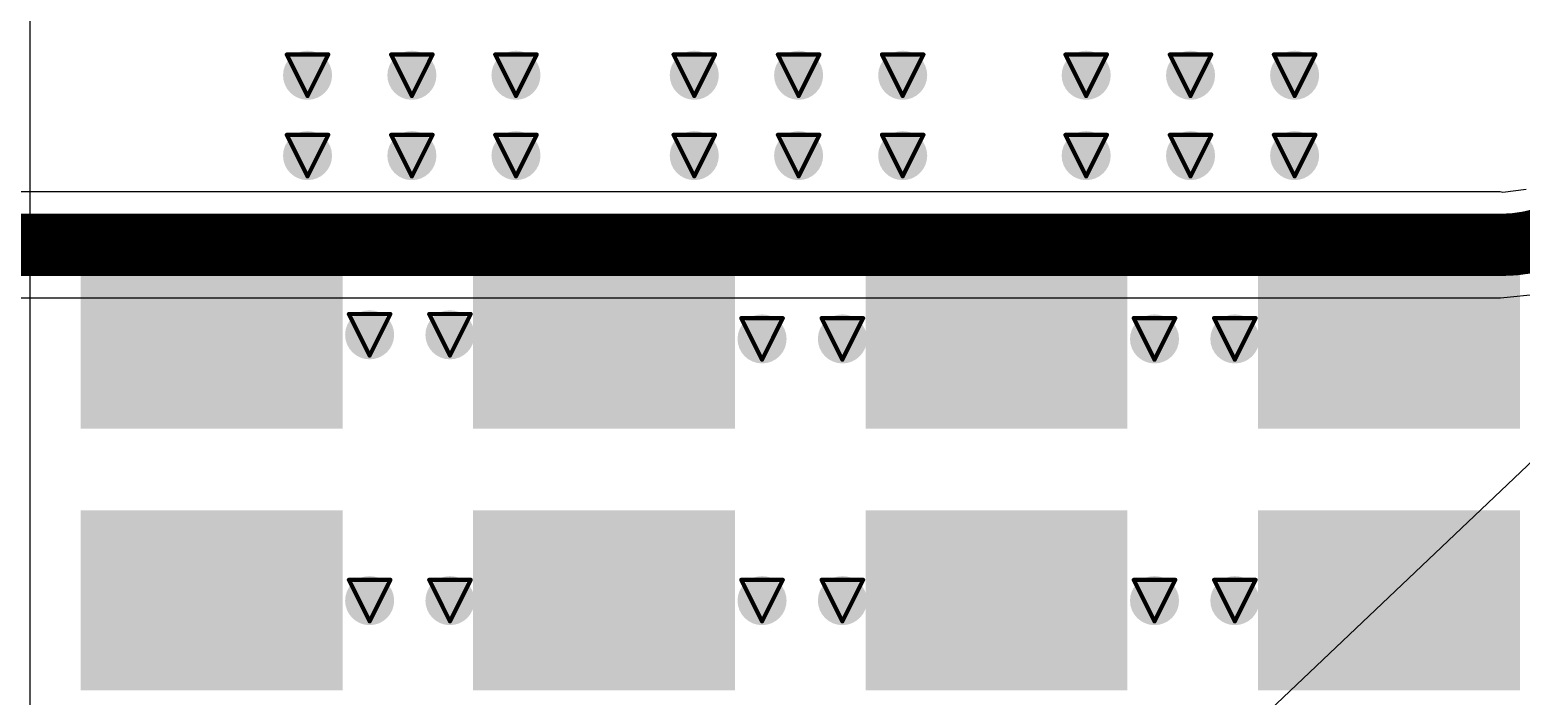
# Model space of a CAD drawing. Header units: inches. Extents: x 0 to 211, y 0 to 201.
# Drawn here: x 2.822 to 3.54, y 3.773 to 4.094 of the extents above; entities that cross this region are included whole.
import ezdxf

# ---------------------------------------------------------------- set-up
doc = ezdxf.new("R2010")
doc.units = ezdxf.units.IN
doc.header["$MEASUREMENT"] = 0
for name, color, linetype in [('Bottom Layer', 5, 'Continuous'), ('Drill Drawing', 1, 'Continuous'), ('Layer 1', 16, 'Continuous'), ('Layer 2', 76, 'Continuous'), ('Top Layer', 1, 'Continuous'), ('Top Paste', 8, 'Continuous'), ('Top Solder', 216, 'Continuous'), ('Via Holes', 16, 'Continuous')]:
    doc.layers.add(name, color=color, linetype=linetype)

# ---------------------------------------------------------------- blocks, each defined once
blk = doc.blocks.new('EC21EFA_512_STD_54')
at = {"layer": 'Top Layer'}
for points in [[(0.15748, 0.43701), (0.23622, 0.43701), (0.23622, 0.3189), (0.15748, 0.3189)], [(0.28346, 0.43701), (0.3622, 0.43701), (0.3622, 0.3189), (0.28346, 0.3189)], [(0.15748, 0.24803), (0.23622, 0.24803), (0.23622, 0.12992), (0.15748, 0.12992)], [(0.28346, 0.24803), (0.3622, 0.24803), (0.3622, 0.12992), (0.28346, 0.12992)], [(0.15748, 0.05906), (0.23622, 0.05906), (0.23622, -0.05906), (0.15748, -0.05906)], [(0.28346, 0.05906), (0.3622, 0.05906), (0.3622, -0.05906), (0.28346, -0.05906)], [(0.15748, -0.12992), (0.23622, -0.12992), (0.23622, -0.24803), (0.15748, -0.24803)], [(0.28346, -0.12992), (0.3622, -0.12992), (0.3622, -0.24803), (0.28346, -0.24803)]]:
    blk.add_hatch(color=1, dxfattribs=at).paths.add_polyline_path(points)
at = {"layer": 'Top Paste'}
for points in [[(0.15748, 0.43701), (0.23622, 0.43701), (0.23622, 0.3189), (0.15748, 0.3189)], [(0.28346, 0.43701), (0.3622, 0.43701), (0.3622, 0.3189), (0.28346, 0.3189)], [(0.15748, 0.24803), (0.23622, 0.24803), (0.23622, 0.12992), (0.15748, 0.12992)], [(0.28346, 0.24803), (0.3622, 0.24803), (0.3622, 0.12992), (0.28346, 0.12992)], [(0.15748, 0.05906), (0.23622, 0.05906), (0.23622, -0.05906), (0.15748, -0.05906)], [(0.28346, 0.05906), (0.3622, 0.05906), (0.3622, -0.05906), (0.28346, -0.05906)], [(0.15748, -0.12992), (0.23622, -0.12992), (0.23622, -0.24803), (0.15748, -0.24803)], [(0.28346, -0.12992), (0.3622, -0.12992), (0.3622, -0.24803), (0.28346, -0.24803)]]:
    blk.add_hatch(color=8, dxfattribs=at).paths.add_polyline_path(points)
at = {"layer": 'Top Solder'}
for points in [[(0.15348, 0.44101), (0.24022, 0.44101), (0.24022, 0.3149), (0.15348, 0.3149)], [(0.27946, 0.44101), (0.3662, 0.44101), (0.3662, 0.3149), (0.27946, 0.3149)], [(0.15348, 0.25203), (0.24022, 0.25203), (0.24022, 0.12592), (0.15348, 0.12592)], [(0.27946, 0.25203), (0.3662, 0.25203), (0.3662, 0.12592), (0.27946, 0.12592)], [(0.15348, 0.06306), (0.24022, 0.06306), (0.24022, -0.06306), (0.15348, -0.06306)], [(0.27946, 0.06306), (0.3662, 0.06306), (0.3662, -0.06306), (0.27946, -0.06306)], [(0.15348, -0.12592), (0.24022, -0.12592), (0.24022, -0.25203), (0.15348, -0.25203)], [(0.27946, -0.12592), (0.3662, -0.12592), (0.3662, -0.25203), (0.27946, -0.25203)]]:
    blk.add_hatch(color=216, dxfattribs=at).paths.add_polyline_path(points)
blk.add_line((-0.2804, 0.31584), (197.09289, -207.70912), dxfattribs=at)

msp = doc.modelspace()

# ---------------------------------------------------------------- hatches: boundary and pattern name
at = {"layer": 'Bottom Layer'}
h = msp.add_hatch(color=5, dxfattribs=at)
edge = h.paths.add_edge_path()
edge.add_arc((2.95564, 4.07168), 0.01181, 0, 360)
h = msp.add_hatch(color=5, dxfattribs=at)
edge = h.paths.add_edge_path()
edge.add_arc((3.00588, 4.07168), 0.01181, 0, 360)
h = msp.add_hatch(color=5, dxfattribs=at)
edge = h.paths.add_edge_path()
edge.add_arc((3.056, 4.07168), 0.01181, 0, 360)
h = msp.add_hatch(color=5, dxfattribs=at)
edge = h.paths.add_edge_path()
edge.add_arc((3.14186, 4.07168), 0.01181, 0, 360)
h = msp.add_hatch(color=5, dxfattribs=at)
edge = h.paths.add_edge_path()
edge.add_arc((3.1921, 4.07168), 0.01181, 0, 360)
h = msp.add_hatch(color=5, dxfattribs=at)
edge = h.paths.add_edge_path()
edge.add_arc((3.24222, 4.07168), 0.01181, 0, 360)
h = msp.add_hatch(color=5, dxfattribs=at)
edge = h.paths.add_edge_path()
edge.add_arc((3.33058, 4.07168), 0.01181, 0, 360)
h = msp.add_hatch(color=5, dxfattribs=at)
edge = h.paths.add_edge_path()
edge.add_arc((3.38083, 4.07168), 0.01181, 0, 360)
h = msp.add_hatch(color=5, dxfattribs=at)
edge = h.paths.add_edge_path()
edge.add_arc((3.43094, 4.07168), 0.01181, 0, 360)
h = msp.add_hatch(color=5, dxfattribs=at)
edge = h.paths.add_edge_path()
edge.add_arc((2.95564, 4.033), 0.01181, 0, 360)
h = msp.add_hatch(color=5, dxfattribs=at)
edge = h.paths.add_edge_path()
edge.add_arc((3.00588, 4.033), 0.01181, 0, 360)
h = msp.add_hatch(color=5, dxfattribs=at)
edge = h.paths.add_edge_path()
edge.add_arc((3.056, 4.033), 0.01181, 0, 360)
h = msp.add_hatch(color=5, dxfattribs=at)
edge = h.paths.add_edge_path()
edge.add_arc((3.14186, 4.033), 0.01181, 0, 360)
h = msp.add_hatch(color=5, dxfattribs=at)
edge = h.paths.add_edge_path()
edge.add_arc((3.1921, 4.033), 0.01181, 0, 360)
h = msp.add_hatch(color=5, dxfattribs=at)
edge = h.paths.add_edge_path()
edge.add_arc((3.24222, 4.033), 0.01181, 0, 360)
h = msp.add_hatch(color=5, dxfattribs=at)
edge = h.paths.add_edge_path()
edge.add_arc((3.33058, 4.033), 0.01181, 0, 360)
h = msp.add_hatch(color=5, dxfattribs=at)
edge = h.paths.add_edge_path()
edge.add_arc((3.38083, 4.033), 0.01181, 0, 360)
h = msp.add_hatch(color=5, dxfattribs=at)
edge = h.paths.add_edge_path()
edge.add_arc((3.43094, 4.033), 0.01181, 0, 360)
h = msp.add_hatch(color=5, dxfattribs=at)
edge = h.paths.add_edge_path()
edge.add_arc((2.98553, 3.94673), 0.01181, 0, 360)
h = msp.add_hatch(color=5, dxfattribs=at)
edge = h.paths.add_edge_path()
edge.add_arc((3.02421, 3.94673), 0.01181, 0, 360)
h = msp.add_hatch(color=5, dxfattribs=at)
edge = h.paths.add_edge_path()
edge.add_arc((3.1745, 3.94476), 0.01181, 0, 360)
h = msp.add_hatch(color=5, dxfattribs=at)
edge = h.paths.add_edge_path()
edge.add_arc((3.21318, 3.94476), 0.01181, 0, 360)
h = msp.add_hatch(color=5, dxfattribs=at)
edge = h.paths.add_edge_path()
edge.add_arc((3.36348, 3.94476), 0.01181, 0, 360)
h = msp.add_hatch(color=5, dxfattribs=at)
edge = h.paths.add_edge_path()
edge.add_arc((3.40216, 3.94476), 0.01181, 0, 360)
h = msp.add_hatch(color=5, dxfattribs=at)
edge = h.paths.add_edge_path()
edge.add_arc((2.98553, 3.81878), 0.01181, 0, 360)
h = msp.add_hatch(color=5, dxfattribs=at)
edge = h.paths.add_edge_path()
edge.add_arc((3.02421, 3.81878), 0.01181, 0, 360)
h = msp.add_hatch(color=5, dxfattribs=at)
edge = h.paths.add_edge_path()
edge.add_arc((3.1745, 3.81878), 0.01181, 0, 360)
h = msp.add_hatch(color=5, dxfattribs=at)
edge = h.paths.add_edge_path()
edge.add_arc((3.21318, 3.81878), 0.01181, 0, 360)
h = msp.add_hatch(color=5, dxfattribs=at)
edge = h.paths.add_edge_path()
edge.add_arc((3.36348, 3.81878), 0.01181, 0, 360)
h = msp.add_hatch(color=5, dxfattribs=at)
edge = h.paths.add_edge_path()
edge.add_arc((3.40216, 3.81878), 0.01181, 0, 360)
at = {"layer": 'Layer 1'}
h = msp.add_hatch(color=16, dxfattribs=at)
edge = h.paths.add_edge_path()
edge.add_arc((2.95564, 4.07168), 0.01181, 0, 360)
h = msp.add_hatch(color=16, dxfattribs=at)
edge = h.paths.add_edge_path()
edge.add_arc((3.00588, 4.07168), 0.01181, 0, 360)
h = msp.add_hatch(color=16, dxfattribs=at)
edge = h.paths.add_edge_path()
edge.add_arc((3.056, 4.07168), 0.01181, 0, 360)
h = msp.add_hatch(color=16, dxfattribs=at)
edge = h.paths.add_edge_path()
edge.add_arc((3.14186, 4.07168), 0.01181, 0, 360)
h = msp.add_hatch(color=16, dxfattribs=at)
edge = h.paths.add_edge_path()
edge.add_arc((3.1921, 4.07168), 0.01181, 0, 360)
h = msp.add_hatch(color=16, dxfattribs=at)
edge = h.paths.add_edge_path()
edge.add_arc((3.24222, 4.07168), 0.01181, 0, 360)
h = msp.add_hatch(color=16, dxfattribs=at)
edge = h.paths.add_edge_path()
edge.add_arc((3.33058, 4.07168), 0.01181, 0, 360)
h = msp.add_hatch(color=16, dxfattribs=at)
edge = h.paths.add_edge_path()
edge.add_arc((3.38083, 4.07168), 0.01181, 0, 360)
h = msp.add_hatch(color=16, dxfattribs=at)
edge = h.paths.add_edge_path()
edge.add_arc((3.43094, 4.07168), 0.01181, 0, 360)
h = msp.add_hatch(color=16, dxfattribs=at)
edge = h.paths.add_edge_path()
edge.add_arc((2.95564, 4.033), 0.01181, 0, 360)
h = msp.add_hatch(color=16, dxfattribs=at)
edge = h.paths.add_edge_path()
edge.add_arc((3.00588, 4.033), 0.01181, 0, 360)
h = msp.add_hatch(color=16, dxfattribs=at)
edge = h.paths.add_edge_path()
edge.add_arc((3.056, 4.033), 0.01181, 0, 360)
h = msp.add_hatch(color=16, dxfattribs=at)
edge = h.paths.add_edge_path()
edge.add_arc((3.14186, 4.033), 0.01181, 0, 360)
h = msp.add_hatch(color=16, dxfattribs=at)
edge = h.paths.add_edge_path()
edge.add_arc((3.1921, 4.033), 0.01181, 0, 360)
h = msp.add_hatch(color=16, dxfattribs=at)
edge = h.paths.add_edge_path()
edge.add_arc((3.24222, 4.033), 0.01181, 0, 360)
h = msp.add_hatch(color=16, dxfattribs=at)
edge = h.paths.add_edge_path()
edge.add_arc((3.33058, 4.033), 0.01181, 0, 360)
h = msp.add_hatch(color=16, dxfattribs=at)
edge = h.paths.add_edge_path()
edge.add_arc((3.38083, 4.033), 0.01181, 0, 360)
h = msp.add_hatch(color=16, dxfattribs=at)
edge = h.paths.add_edge_path()
edge.add_arc((3.43094, 4.033), 0.01181, 0, 360)
h = msp.add_hatch(color=16, dxfattribs=at)
edge = h.paths.add_edge_path()
edge.add_arc((2.98553, 3.94673), 0.01181, 0, 360)
h = msp.add_hatch(color=16, dxfattribs=at)
edge = h.paths.add_edge_path()
edge.add_arc((3.02421, 3.94673), 0.01181, 0, 360)
h = msp.add_hatch(color=16, dxfattribs=at)
edge = h.paths.add_edge_path()
edge.add_arc((3.1745, 3.94476), 0.01181, 0, 360)
h = msp.add_hatch(color=16, dxfattribs=at)
edge = h.paths.add_edge_path()
edge.add_arc((3.21318, 3.94476), 0.01181, 0, 360)
h = msp.add_hatch(color=16, dxfattribs=at)
edge = h.paths.add_edge_path()
edge.add_arc((3.36348, 3.94476), 0.01181, 0, 360)
h = msp.add_hatch(color=16, dxfattribs=at)
edge = h.paths.add_edge_path()
edge.add_arc((3.40216, 3.94476), 0.01181, 0, 360)
h = msp.add_hatch(color=16, dxfattribs=at)
edge = h.paths.add_edge_path()
edge.add_arc((2.98553, 3.81878), 0.01181, 0, 360)
h = msp.add_hatch(color=16, dxfattribs=at)
edge = h.paths.add_edge_path()
edge.add_arc((3.02421, 3.81878), 0.01181, 0, 360)
h = msp.add_hatch(color=16, dxfattribs=at)
edge = h.paths.add_edge_path()
edge.add_arc((3.1745, 3.81878), 0.01181, 0, 360)
h = msp.add_hatch(color=16, dxfattribs=at)
edge = h.paths.add_edge_path()
edge.add_arc((3.21318, 3.81878), 0.01181, 0, 360)
h = msp.add_hatch(color=16, dxfattribs=at)
edge = h.paths.add_edge_path()
edge.add_arc((3.36348, 3.81878), 0.01181, 0, 360)
h = msp.add_hatch(color=16, dxfattribs=at)
edge = h.paths.add_edge_path()
edge.add_arc((3.40216, 3.81878), 0.01181, 0, 360)
at = {"layer": 'Layer 2'}
h = msp.add_hatch(color=76, dxfattribs=at)
edge = h.paths.add_edge_path()
edge.add_arc((2.95564, 4.07168), 0.01181, 0, 360)
h = msp.add_hatch(color=76, dxfattribs=at)
edge = h.paths.add_edge_path()
edge.add_arc((3.00588, 4.07168), 0.01181, 0, 360)
h = msp.add_hatch(color=76, dxfattribs=at)
edge = h.paths.add_edge_path()
edge.add_arc((3.056, 4.07168), 0.01181, 0, 360)
h = msp.add_hatch(color=76, dxfattribs=at)
edge = h.paths.add_edge_path()
edge.add_arc((3.14186, 4.07168), 0.01181, 0, 360)
h = msp.add_hatch(color=76, dxfattribs=at)
edge = h.paths.add_edge_path()
edge.add_arc((3.1921, 4.07168), 0.01181, 0, 360)
h = msp.add_hatch(color=76, dxfattribs=at)
edge = h.paths.add_edge_path()
edge.add_arc((3.24222, 4.07168), 0.01181, 0, 360)
h = msp.add_hatch(color=76, dxfattribs=at)
edge = h.paths.add_edge_path()
edge.add_arc((3.33058, 4.07168), 0.01181, 0, 360)
h = msp.add_hatch(color=76, dxfattribs=at)
edge = h.paths.add_edge_path()
edge.add_arc((3.38083, 4.07168), 0.01181, 0, 360)
h = msp.add_hatch(color=76, dxfattribs=at)
edge = h.paths.add_edge_path()
edge.add_arc((3.43094, 4.07168), 0.01181, 0, 360)
h = msp.add_hatch(color=76, dxfattribs=at)
edge = h.paths.add_edge_path()
edge.add_arc((2.95564, 4.033), 0.01181, 0, 360)
h = msp.add_hatch(color=76, dxfattribs=at)
edge = h.paths.add_edge_path()
edge.add_arc((3.00588, 4.033), 0.01181, 0, 360)
h = msp.add_hatch(color=76, dxfattribs=at)
edge = h.paths.add_edge_path()
edge.add_arc((3.056, 4.033), 0.01181, 0, 360)
h = msp.add_hatch(color=76, dxfattribs=at)
edge = h.paths.add_edge_path()
edge.add_arc((3.14186, 4.033), 0.01181, 0, 360)
h = msp.add_hatch(color=76, dxfattribs=at)
edge = h.paths.add_edge_path()
edge.add_arc((3.1921, 4.033), 0.01181, 0, 360)
h = msp.add_hatch(color=76, dxfattribs=at)
edge = h.paths.add_edge_path()
edge.add_arc((3.24222, 4.033), 0.01181, 0, 360)
h = msp.add_hatch(color=76, dxfattribs=at)
edge = h.paths.add_edge_path()
edge.add_arc((3.33058, 4.033), 0.01181, 0, 360)
h = msp.add_hatch(color=76, dxfattribs=at)
edge = h.paths.add_edge_path()
edge.add_arc((3.38083, 4.033), 0.01181, 0, 360)
h = msp.add_hatch(color=76, dxfattribs=at)
edge = h.paths.add_edge_path()
edge.add_arc((3.43094, 4.033), 0.01181, 0, 360)
h = msp.add_hatch(color=76, dxfattribs=at)
edge = h.paths.add_edge_path()
edge.add_arc((2.98553, 3.94673), 0.01181, 0, 360)
h = msp.add_hatch(color=76, dxfattribs=at)
edge = h.paths.add_edge_path()
edge.add_arc((3.02421, 3.94673), 0.01181, 0, 360)
h = msp.add_hatch(color=76, dxfattribs=at)
edge = h.paths.add_edge_path()
edge.add_arc((3.1745, 3.94476), 0.01181, 0, 360)
h = msp.add_hatch(color=76, dxfattribs=at)
edge = h.paths.add_edge_path()
edge.add_arc((3.21318, 3.94476), 0.01181, 0, 360)
h = msp.add_hatch(color=76, dxfattribs=at)
edge = h.paths.add_edge_path()
edge.add_arc((3.36348, 3.94476), 0.01181, 0, 360)
h = msp.add_hatch(color=76, dxfattribs=at)
edge = h.paths.add_edge_path()
edge.add_arc((3.40216, 3.94476), 0.01181, 0, 360)
h = msp.add_hatch(color=76, dxfattribs=at)
edge = h.paths.add_edge_path()
edge.add_arc((2.98553, 3.81878), 0.01181, 0, 360)
h = msp.add_hatch(color=76, dxfattribs=at)
edge = h.paths.add_edge_path()
edge.add_arc((3.02421, 3.81878), 0.01181, 0, 360)
h = msp.add_hatch(color=76, dxfattribs=at)
edge = h.paths.add_edge_path()
edge.add_arc((3.1745, 3.81878), 0.01181, 0, 360)
h = msp.add_hatch(color=76, dxfattribs=at)
edge = h.paths.add_edge_path()
edge.add_arc((3.21318, 3.81878), 0.01181, 0, 360)
h = msp.add_hatch(color=76, dxfattribs=at)
edge = h.paths.add_edge_path()
edge.add_arc((3.36348, 3.81878), 0.01181, 0, 360)
h = msp.add_hatch(color=76, dxfattribs=at)
edge = h.paths.add_edge_path()
edge.add_arc((3.40216, 3.81878), 0.01181, 0, 360)
at = {"layer": 'Top Layer'}
h = msp.add_hatch(color=1, dxfattribs=at)
edge = h.paths.add_edge_path()
edge.add_arc((2.95564, 4.07168), 0.01181, 0, 360)
h = msp.add_hatch(color=1, dxfattribs=at)
edge = h.paths.add_edge_path()
edge.add_arc((3.00588, 4.07168), 0.01181, 0, 360)
h = msp.add_hatch(color=1, dxfattribs=at)
edge = h.paths.add_edge_path()
edge.add_arc((3.056, 4.07168), 0.01181, 0, 360)
h = msp.add_hatch(color=1, dxfattribs=at)
edge = h.paths.add_edge_path()
edge.add_arc((3.14186, 4.07168), 0.01181, 0, 360)
h = msp.add_hatch(color=1, dxfattribs=at)
edge = h.paths.add_edge_path()
edge.add_arc((3.1921, 4.07168), 0.01181, 0, 360)
h = msp.add_hatch(color=1, dxfattribs=at)
edge = h.paths.add_edge_path()
edge.add_arc((3.24222, 4.07168), 0.01181, 0, 360)
h = msp.add_hatch(color=1, dxfattribs=at)
edge = h.paths.add_edge_path()
edge.add_arc((3.33058, 4.07168), 0.01181, 0, 360)
h = msp.add_hatch(color=1, dxfattribs=at)
edge = h.paths.add_edge_path()
edge.add_arc((3.38083, 4.07168), 0.01181, 0, 360)
h = msp.add_hatch(color=1, dxfattribs=at)
edge = h.paths.add_edge_path()
edge.add_arc((3.43094, 4.07168), 0.01181, 0, 360)
h = msp.add_hatch(color=1, dxfattribs=at)
edge = h.paths.add_edge_path()
edge.add_arc((2.95564, 4.033), 0.01181, 0, 360)
h = msp.add_hatch(color=1, dxfattribs=at)
edge = h.paths.add_edge_path()
edge.add_arc((3.00588, 4.033), 0.01181, 0, 360)
h = msp.add_hatch(color=1, dxfattribs=at)
edge = h.paths.add_edge_path()
edge.add_arc((3.056, 4.033), 0.01181, 0, 360)
h = msp.add_hatch(color=1, dxfattribs=at)
edge = h.paths.add_edge_path()
edge.add_arc((3.14186, 4.033), 0.01181, 0, 360)
h = msp.add_hatch(color=1, dxfattribs=at)
edge = h.paths.add_edge_path()
edge.add_arc((3.1921, 4.033), 0.01181, 0, 360)
h = msp.add_hatch(color=1, dxfattribs=at)
edge = h.paths.add_edge_path()
edge.add_arc((3.24222, 4.033), 0.01181, 0, 360)
h = msp.add_hatch(color=1, dxfattribs=at)
edge = h.paths.add_edge_path()
edge.add_arc((3.33058, 4.033), 0.01181, 0, 360)
h = msp.add_hatch(color=1, dxfattribs=at)
edge = h.paths.add_edge_path()
edge.add_arc((3.38083, 4.033), 0.01181, 0, 360)
h = msp.add_hatch(color=1, dxfattribs=at)
edge = h.paths.add_edge_path()
edge.add_arc((3.43094, 4.033), 0.01181, 0, 360)
h = msp.add_hatch(color=1, dxfattribs=at)
edge = h.paths.add_edge_path()
edge.add_arc((2.98553, 3.94673), 0.01181, 0, 360)
h = msp.add_hatch(color=1, dxfattribs=at)
edge = h.paths.add_edge_path()
edge.add_arc((3.02421, 3.94673), 0.01181, 0, 360)
h = msp.add_hatch(color=1, dxfattribs=at)
edge = h.paths.add_edge_path()
edge.add_arc((3.1745, 3.94476), 0.01181, 0, 360)
h = msp.add_hatch(color=1, dxfattribs=at)
edge = h.paths.add_edge_path()
edge.add_arc((3.21318, 3.94476), 0.01181, 0, 360)
h = msp.add_hatch(color=1, dxfattribs=at)
edge = h.paths.add_edge_path()
edge.add_arc((3.36348, 3.94476), 0.01181, 0, 360)
h = msp.add_hatch(color=1, dxfattribs=at)
edge = h.paths.add_edge_path()
edge.add_arc((3.40216, 3.94476), 0.01181, 0, 360)
h = msp.add_hatch(color=1, dxfattribs=at)
edge = h.paths.add_edge_path()
edge.add_arc((2.98553, 3.81878), 0.01181, 0, 360)
h = msp.add_hatch(color=1, dxfattribs=at)
edge = h.paths.add_edge_path()
edge.add_arc((3.02421, 3.81878), 0.01181, 0, 360)
h = msp.add_hatch(color=1, dxfattribs=at)
edge = h.paths.add_edge_path()
edge.add_arc((3.1745, 3.81878), 0.01181, 0, 360)
h = msp.add_hatch(color=1, dxfattribs=at)
edge = h.paths.add_edge_path()
edge.add_arc((3.21318, 3.81878), 0.01181, 0, 360)
h = msp.add_hatch(color=1, dxfattribs=at)
edge = h.paths.add_edge_path()
edge.add_arc((3.36348, 3.81878), 0.01181, 0, 360)
h = msp.add_hatch(color=1, dxfattribs=at)
edge = h.paths.add_edge_path()
edge.add_arc((3.40216, 3.81878), 0.01181, 0, 360)
at = {"layer": 'Via Holes'}
h = msp.add_hatch(color=7, dxfattribs=at)
edge = h.paths.add_edge_path()
edge.add_arc((2.95564, 4.07168), 0.00591, 0, 360)
h = msp.add_hatch(color=7, dxfattribs=at)
edge = h.paths.add_edge_path()
edge.add_arc((3.00588, 4.07168), 0.00591, 0, 360)
h = msp.add_hatch(color=7, dxfattribs=at)
edge = h.paths.add_edge_path()
edge.add_arc((3.056, 4.07168), 0.00591, 0, 360)
h = msp.add_hatch(color=7, dxfattribs=at)
edge = h.paths.add_edge_path()
edge.add_arc((3.14186, 4.07168), 0.00591, 0, 360)
h = msp.add_hatch(color=7, dxfattribs=at)
edge = h.paths.add_edge_path()
edge.add_arc((3.1921, 4.07168), 0.00591, 0, 360)
h = msp.add_hatch(color=7, dxfattribs=at)
edge = h.paths.add_edge_path()
edge.add_arc((3.24222, 4.07168), 0.00591, 0, 360)
h = msp.add_hatch(color=7, dxfattribs=at)
edge = h.paths.add_edge_path()
edge.add_arc((3.33058, 4.07168), 0.00591, 0, 360)
h = msp.add_hatch(color=7, dxfattribs=at)
edge = h.paths.add_edge_path()
edge.add_arc((3.38083, 4.07168), 0.00591, 0, 360)
h = msp.add_hatch(color=7, dxfattribs=at)
edge = h.paths.add_edge_path()
edge.add_arc((3.43094, 4.07168), 0.00591, 0, 360)
h = msp.add_hatch(color=7, dxfattribs=at)
edge = h.paths.add_edge_path()
edge.add_arc((2.95564, 4.033), 0.00591, 0, 360)
h = msp.add_hatch(color=7, dxfattribs=at)
edge = h.paths.add_edge_path()
edge.add_arc((3.00588, 4.033), 0.00591, 0, 360)
h = msp.add_hatch(color=7, dxfattribs=at)
edge = h.paths.add_edge_path()
edge.add_arc((3.056, 4.033), 0.00591, 0, 360)
h = msp.add_hatch(color=7, dxfattribs=at)
edge = h.paths.add_edge_path()
edge.add_arc((3.14186, 4.033), 0.00591, 0, 360)
h = msp.add_hatch(color=7, dxfattribs=at)
edge = h.paths.add_edge_path()
edge.add_arc((3.1921, 4.033), 0.00591, 0, 360)
h = msp.add_hatch(color=7, dxfattribs=at)
edge = h.paths.add_edge_path()
edge.add_arc((3.24222, 4.033), 0.00591, 0, 360)
h = msp.add_hatch(color=7, dxfattribs=at)
edge = h.paths.add_edge_path()
edge.add_arc((3.33058, 4.033), 0.00591, 0, 360)
h = msp.add_hatch(color=7, dxfattribs=at)
edge = h.paths.add_edge_path()
edge.add_arc((3.38083, 4.033), 0.00591, 0, 360)
h = msp.add_hatch(color=7, dxfattribs=at)
edge = h.paths.add_edge_path()
edge.add_arc((3.43094, 4.033), 0.00591, 0, 360)
h = msp.add_hatch(color=7, dxfattribs=at)
edge = h.paths.add_edge_path()
edge.add_arc((2.98553, 3.94673), 0.00591, 0, 360)
h = msp.add_hatch(color=7, dxfattribs=at)
edge = h.paths.add_edge_path()
edge.add_arc((3.02421, 3.94673), 0.00591, 0, 360)
h = msp.add_hatch(color=7, dxfattribs=at)
edge = h.paths.add_edge_path()
edge.add_arc((3.1745, 3.94476), 0.00591, 0, 360)
h = msp.add_hatch(color=7, dxfattribs=at)
edge = h.paths.add_edge_path()
edge.add_arc((3.21318, 3.94476), 0.00591, 0, 360)
h = msp.add_hatch(color=7, dxfattribs=at)
edge = h.paths.add_edge_path()
edge.add_arc((3.36348, 3.94476), 0.00591, 0, 360)
h = msp.add_hatch(color=7, dxfattribs=at)
edge = h.paths.add_edge_path()
edge.add_arc((3.40216, 3.94476), 0.00591, 0, 360)
h = msp.add_hatch(color=7, dxfattribs=at)
edge = h.paths.add_edge_path()
edge.add_arc((2.98553, 3.81878), 0.00591, 0, 360)
h = msp.add_hatch(color=7, dxfattribs=at)
edge = h.paths.add_edge_path()
edge.add_arc((3.02421, 3.81878), 0.00591, 0, 360)
h = msp.add_hatch(color=7, dxfattribs=at)
edge = h.paths.add_edge_path()
edge.add_arc((3.1745, 3.81878), 0.00591, 0, 360)
h = msp.add_hatch(color=7, dxfattribs=at)
edge = h.paths.add_edge_path()
edge.add_arc((3.21318, 3.81878), 0.00591, 0, 360)
h = msp.add_hatch(color=7, dxfattribs=at)
edge = h.paths.add_edge_path()
edge.add_arc((3.36348, 3.81878), 0.00591, 0, 360)
h = msp.add_hatch(color=7, dxfattribs=at)
edge = h.paths.add_edge_path()
edge.add_arc((3.40216, 3.81878), 0.00591, 0, 360)

# ---------------------------------------------------------------- linework, layer by layer
at = {"layer": 'Bottom Layer'}
for p, q in [((3.53, 4.01549), (2.70486, 4.01549)), ((3.53121, 4.01525), (3.53, 4.01549)), ((3.5424, 4.01672), (3.53121, 4.01525)), ((2.70486, 3.96451), (3.53, 3.96451)), ((3.53, 3.96451), (3.53016, 3.96454)), ((3.53016, 3.96454), (3.54921, 3.96642))]:
    msp.add_line(p, q, dxfattribs=at)
for points in [[(3.603, 4.063, 0.03, 0.03, -0.414214), (3.53, 3.99, 0.03, 0.03, 0)], [(2.66081, 3.99, 0.03, 0.03, 0), (3.53, 3.99, 0.03, 0.03, 0)]]:
    msp.add_lwpolyline(points, format="xyseb", dxfattribs=at)
msp.add_lwpolyline([(3.5225, 3.99, 0.015, 0.015, 1), (3.5375, 3.99, 0.015, 0.015, 1)], format="xyseb", close=True, dxfattribs=at)
msp.add_lwpolyline([(3.5225, 3.99, 0.015, 0.015, 1), (3.5375, 3.99, 0.015, 0.015, 1)], format="xyseb", close=True, dxfattribs=at)
at = {"layer": 'Drill Drawing'}
for points in [[(2.94564, 4.08168, 0.002, 0.002, 0), (2.96564, 4.08168, 0.002, 0.002, 0)], [(2.94564, 4.08168, 0.002, 0.002, 0), (2.95564, 4.06168, 0.002, 0.002, 0)], [(2.95564, 4.06168, 0.002, 0.002, 0), (2.96564, 4.08168, 0.002, 0.002, 0)], [(2.99588, 4.08168, 0.002, 0.002, 0), (3.01588, 4.08168, 0.002, 0.002, 0)], [(2.99588, 4.08168, 0.002, 0.002, 0), (3.00588, 4.06168, 0.002, 0.002, 0)], [(3.00588, 4.06168, 0.002, 0.002, 0), (3.01588, 4.08168, 0.002, 0.002, 0)], [(3.046, 4.08168, 0.002, 0.002, 0), (3.066, 4.08168, 0.002, 0.002, 0)], [(3.046, 4.08168, 0.002, 0.002, 0), (3.056, 4.06168, 0.002, 0.002, 0)], [(3.056, 4.06168, 0.002, 0.002, 0), (3.066, 4.08168, 0.002, 0.002, 0)], [(3.13186, 4.08168, 0.002, 0.002, 0), (3.15186, 4.08168, 0.002, 0.002, 0)], [(3.13186, 4.08168, 0.002, 0.002, 0), (3.14186, 4.06168, 0.002, 0.002, 0)], [(3.14186, 4.06168, 0.002, 0.002, 0), (3.15186, 4.08168, 0.002, 0.002, 0)], [(3.1821, 4.08168, 0.002, 0.002, 0), (3.2021, 4.08168, 0.002, 0.002, 0)], [(3.1821, 4.08168, 0.002, 0.002, 0), (3.1921, 4.06168, 0.002, 0.002, 0)], [(3.1921, 4.06168, 0.002, 0.002, 0), (3.2021, 4.08168, 0.002, 0.002, 0)], [(3.23222, 4.08168, 0.002, 0.002, 0), (3.25222, 4.08168, 0.002, 0.002, 0)], [(3.23222, 4.08168, 0.002, 0.002, 0), (3.24222, 4.06168, 0.002, 0.002, 0)], [(3.24222, 4.06168, 0.002, 0.002, 0), (3.25222, 4.08168, 0.002, 0.002, 0)], [(3.32058, 4.08168, 0.002, 0.002, 0), (3.34058, 4.08168, 0.002, 0.002, 0)], [(3.32058, 4.08168, 0.002, 0.002, 0), (3.33058, 4.06168, 0.002, 0.002, 0)], [(3.33058, 4.06168, 0.002, 0.002, 0), (3.34058, 4.08168, 0.002, 0.002, 0)], [(3.37083, 4.08168, 0.002, 0.002, 0), (3.39083, 4.08168, 0.002, 0.002, 0)], [(3.37083, 4.08168, 0.002, 0.002, 0), (3.38083, 4.06168, 0.002, 0.002, 0)], [(3.38083, 4.06168, 0.002, 0.002, 0), (3.39083, 4.08168, 0.002, 0.002, 0)], [(3.42094, 4.08168, 0.002, 0.002, 0), (3.44094, 4.08168, 0.002, 0.002, 0)], [(3.42094, 4.08168, 0.002, 0.002, 0), (3.43094, 4.06168, 0.002, 0.002, 0)], [(3.43094, 4.06168, 0.002, 0.002, 0), (3.44094, 4.08168, 0.002, 0.002, 0)], [(2.94564, 4.043, 0.002, 0.002, 0), (2.96564, 4.043, 0.002, 0.002, 0)], [(2.94564, 4.043, 0.002, 0.002, 0), (2.95564, 4.023, 0.002, 0.002, 0)], [(2.95564, 4.023, 0.002, 0.002, 0), (2.96564, 4.043, 0.002, 0.002, 0)], [(2.99588, 4.043, 0.002, 0.002, 0), (3.01588, 4.043, 0.002, 0.002, 0)], [(2.99588, 4.043, 0.002, 0.002, 0), (3.00588, 4.023, 0.002, 0.002, 0)], [(3.00588, 4.023, 0.002, 0.002, 0), (3.01588, 4.043, 0.002, 0.002, 0)], [(3.046, 4.043, 0.002, 0.002, 0), (3.066, 4.043, 0.002, 0.002, 0)], [(3.046, 4.043, 0.002, 0.002, 0), (3.056, 4.023, 0.002, 0.002, 0)], [(3.056, 4.023, 0.002, 0.002, 0), (3.066, 4.043, 0.002, 0.002, 0)], [(3.13186, 4.043, 0.002, 0.002, 0), (3.15186, 4.043, 0.002, 0.002, 0)], [(3.13186, 4.043, 0.002, 0.002, 0), (3.14186, 4.023, 0.002, 0.002, 0)], [(3.14186, 4.023, 0.002, 0.002, 0), (3.15186, 4.043, 0.002, 0.002, 0)], [(3.1821, 4.043, 0.002, 0.002, 0), (3.2021, 4.043, 0.002, 0.002, 0)], [(3.1821, 4.043, 0.002, 0.002, 0), (3.1921, 4.023, 0.002, 0.002, 0)], [(3.1921, 4.023, 0.002, 0.002, 0), (3.2021, 4.043, 0.002, 0.002, 0)], [(3.23222, 4.043, 0.002, 0.002, 0), (3.25222, 4.043, 0.002, 0.002, 0)], [(3.23222, 4.043, 0.002, 0.002, 0), (3.24222, 4.023, 0.002, 0.002, 0)], [(3.24222, 4.023, 0.002, 0.002, 0), (3.25222, 4.043, 0.002, 0.002, 0)], [(3.32058, 4.043, 0.002, 0.002, 0), (3.34058, 4.043, 0.002, 0.002, 0)], [(3.32058, 4.043, 0.002, 0.002, 0), (3.33058, 4.023, 0.002, 0.002, 0)], [(3.33058, 4.023, 0.002, 0.002, 0), (3.34058, 4.043, 0.002, 0.002, 0)], [(3.37083, 4.043, 0.002, 0.002, 0), (3.39083, 4.043, 0.002, 0.002, 0)], [(3.37083, 4.043, 0.002, 0.002, 0), (3.38083, 4.023, 0.002, 0.002, 0)], [(3.38083, 4.023, 0.002, 0.002, 0), (3.39083, 4.043, 0.002, 0.002, 0)], [(3.42094, 4.043, 0.002, 0.002, 0), (3.44094, 4.043, 0.002, 0.002, 0)], [(3.42094, 4.043, 0.002, 0.002, 0), (3.43094, 4.023, 0.002, 0.002, 0)], [(3.43094, 4.023, 0.002, 0.002, 0), (3.44094, 4.043, 0.002, 0.002, 0)], [(2.97553, 3.95673, 0.002, 0.002, 0), (2.99553, 3.95673, 0.002, 0.002, 0)], [(2.97553, 3.95673, 0.002, 0.002, 0), (2.98553, 3.93673, 0.002, 0.002, 0)], [(2.98553, 3.93673, 0.002, 0.002, 0), (2.99553, 3.95673, 0.002, 0.002, 0)], [(3.01421, 3.95673, 0.002, 0.002, 0), (3.03421, 3.95673, 0.002, 0.002, 0)], [(3.01421, 3.95673, 0.002, 0.002, 0), (3.02421, 3.93673, 0.002, 0.002, 0)], [(3.02421, 3.93673, 0.002, 0.002, 0), (3.03421, 3.95673, 0.002, 0.002, 0)], [(3.1645, 3.95476, 0.002, 0.002, 0), (3.1845, 3.95476, 0.002, 0.002, 0)], [(3.1645, 3.95476, 0.002, 0.002, 0), (3.1745, 3.93476, 0.002, 0.002, 0)], [(3.1745, 3.93476, 0.002, 0.002, 0), (3.1845, 3.95476, 0.002, 0.002, 0)], [(3.20318, 3.95476, 0.002, 0.002, 0), (3.22318, 3.95476, 0.002, 0.002, 0)], [(3.20318, 3.95476, 0.002, 0.002, 0), (3.21318, 3.93476, 0.002, 0.002, 0)], [(3.21318, 3.93476, 0.002, 0.002, 0), (3.22318, 3.95476, 0.002, 0.002, 0)], [(3.35348, 3.95476, 0.002, 0.002, 0), (3.37348, 3.95476, 0.002, 0.002, 0)], [(3.35348, 3.95476, 0.002, 0.002, 0), (3.36348, 3.93476, 0.002, 0.002, 0)], [(3.36348, 3.93476, 0.002, 0.002, 0), (3.37348, 3.95476, 0.002, 0.002, 0)], [(3.39216, 3.95476, 0.002, 0.002, 0), (3.41216, 3.95476, 0.002, 0.002, 0)], [(3.39216, 3.95476, 0.002, 0.002, 0), (3.40216, 3.93476, 0.002, 0.002, 0)], [(3.40216, 3.93476, 0.002, 0.002, 0), (3.41216, 3.95476, 0.002, 0.002, 0)], [(2.97553, 3.82878, 0.002, 0.002, 0), (2.99553, 3.82878, 0.002, 0.002, 0)], [(2.97553, 3.82878, 0.002, 0.002, 0), (2.98553, 3.80878, 0.002, 0.002, 0)], [(2.98553, 3.80878, 0.002, 0.002, 0), (2.99553, 3.82878, 0.002, 0.002, 0)], [(3.01421, 3.82878, 0.002, 0.002, 0), (3.03421, 3.82878, 0.002, 0.002, 0)], [(3.01421, 3.82878, 0.002, 0.002, 0), (3.02421, 3.80878, 0.002, 0.002, 0)], [(3.02421, 3.80878, 0.002, 0.002, 0), (3.03421, 3.82878, 0.002, 0.002, 0)], [(3.1645, 3.82878, 0.002, 0.002, 0), (3.1845, 3.82878, 0.002, 0.002, 0)], [(3.1645, 3.82878, 0.002, 0.002, 0), (3.1745, 3.80878, 0.002, 0.002, 0)], [(3.1745, 3.80878, 0.002, 0.002, 0), (3.1845, 3.82878, 0.002, 0.002, 0)], [(3.20318, 3.82878, 0.002, 0.002, 0), (3.22318, 3.82878, 0.002, 0.002, 0)], [(3.20318, 3.82878, 0.002, 0.002, 0), (3.21318, 3.80878, 0.002, 0.002, 0)], [(3.21318, 3.80878, 0.002, 0.002, 0), (3.22318, 3.82878, 0.002, 0.002, 0)], [(3.35348, 3.82878, 0.002, 0.002, 0), (3.37348, 3.82878, 0.002, 0.002, 0)], [(3.35348, 3.82878, 0.002, 0.002, 0), (3.36348, 3.80878, 0.002, 0.002, 0)], [(3.36348, 3.80878, 0.002, 0.002, 0), (3.37348, 3.82878, 0.002, 0.002, 0)], [(3.39216, 3.82878, 0.002, 0.002, 0), (3.41216, 3.82878, 0.002, 0.002, 0)], [(3.39216, 3.82878, 0.002, 0.002, 0), (3.40216, 3.80878, 0.002, 0.002, 0)], [(3.40216, 3.80878, 0.002, 0.002, 0), (3.41216, 3.82878, 0.002, 0.002, 0)]]:
    msp.add_lwpolyline(points, format="xyseb", dxfattribs=at)
for points in [[(2.94514, 4.08168, 0.001, 0.001, 1), (2.94614, 4.08168, 0.001, 0.001, 1)], [(2.94514, 4.08168, 0.001, 0.001, 1), (2.94614, 4.08168, 0.001, 0.001, 1)], [(2.96514, 4.08168, 0.001, 0.001, 1), (2.96614, 4.08168, 0.001, 0.001, 1)], [(2.96514, 4.08168, 0.001, 0.001, 1), (2.96614, 4.08168, 0.001, 0.001, 1)], [(2.99538, 4.08168, 0.001, 0.001, 1), (2.99638, 4.08168, 0.001, 0.001, 1)], [(2.99538, 4.08168, 0.001, 0.001, 1), (2.99638, 4.08168, 0.001, 0.001, 1)], [(3.01538, 4.08168, 0.001, 0.001, 1), (3.01638, 4.08168, 0.001, 0.001, 1)], [(3.01538, 4.08168, 0.001, 0.001, 1), (3.01638, 4.08168, 0.001, 0.001, 1)], [(3.0455, 4.08168, 0.001, 0.001, 1), (3.0465, 4.08168, 0.001, 0.001, 1)], [(3.0455, 4.08168, 0.001, 0.001, 1), (3.0465, 4.08168, 0.001, 0.001, 1)], [(3.0655, 4.08168, 0.001, 0.001, 1), (3.0665, 4.08168, 0.001, 0.001, 1)], [(3.0655, 4.08168, 0.001, 0.001, 1), (3.0665, 4.08168, 0.001, 0.001, 1)], [(3.13136, 4.08168, 0.001, 0.001, 1), (3.13236, 4.08168, 0.001, 0.001, 1)], [(3.13136, 4.08168, 0.001, 0.001, 1), (3.13236, 4.08168, 0.001, 0.001, 1)], [(3.15136, 4.08168, 0.001, 0.001, 1), (3.15236, 4.08168, 0.001, 0.001, 1)], [(3.15136, 4.08168, 0.001, 0.001, 1), (3.15236, 4.08168, 0.001, 0.001, 1)], [(3.1816, 4.08168, 0.001, 0.001, 1), (3.1826, 4.08168, 0.001, 0.001, 1)], [(3.1816, 4.08168, 0.001, 0.001, 1), (3.1826, 4.08168, 0.001, 0.001, 1)], [(3.2016, 4.08168, 0.001, 0.001, 1), (3.2026, 4.08168, 0.001, 0.001, 1)], [(3.2016, 4.08168, 0.001, 0.001, 1), (3.2026, 4.08168, 0.001, 0.001, 1)], [(3.23172, 4.08168, 0.001, 0.001, 1), (3.23272, 4.08168, 0.001, 0.001, 1)], [(3.23172, 4.08168, 0.001, 0.001, 1), (3.23272, 4.08168, 0.001, 0.001, 1)], [(3.25172, 4.08168, 0.001, 0.001, 1), (3.25272, 4.08168, 0.001, 0.001, 1)], [(3.25172, 4.08168, 0.001, 0.001, 1), (3.25272, 4.08168, 0.001, 0.001, 1)], [(3.32008, 4.08168, 0.001, 0.001, 1), (3.32108, 4.08168, 0.001, 0.001, 1)], [(3.32008, 4.08168, 0.001, 0.001, 1), (3.32108, 4.08168, 0.001, 0.001, 1)], [(3.34008, 4.08168, 0.001, 0.001, 1), (3.34108, 4.08168, 0.001, 0.001, 1)], [(3.34008, 4.08168, 0.001, 0.001, 1), (3.34108, 4.08168, 0.001, 0.001, 1)], [(3.37033, 4.08168, 0.001, 0.001, 1), (3.37133, 4.08168, 0.001, 0.001, 1)], [(3.37033, 4.08168, 0.001, 0.001, 1), (3.37133, 4.08168, 0.001, 0.001, 1)], [(3.39033, 4.08168, 0.001, 0.001, 1), (3.39133, 4.08168, 0.001, 0.001, 1)], [(3.39033, 4.08168, 0.001, 0.001, 1), (3.39133, 4.08168, 0.001, 0.001, 1)], [(3.42044, 4.08168, 0.001, 0.001, 1), (3.42144, 4.08168, 0.001, 0.001, 1)], [(3.42044, 4.08168, 0.001, 0.001, 1), (3.42144, 4.08168, 0.001, 0.001, 1)], [(3.44044, 4.08168, 0.001, 0.001, 1), (3.44144, 4.08168, 0.001, 0.001, 1)], [(3.44044, 4.08168, 0.001, 0.001, 1), (3.44144, 4.08168, 0.001, 0.001, 1)], [(2.95514, 4.06168, 0.001, 0.001, 1), (2.95614, 4.06168, 0.001, 0.001, 1)], [(2.95514, 4.06168, 0.001, 0.001, 1), (2.95614, 4.06168, 0.001, 0.001, 1)], [(3.00538, 4.06168, 0.001, 0.001, 1), (3.00638, 4.06168, 0.001, 0.001, 1)], [(3.00538, 4.06168, 0.001, 0.001, 1), (3.00638, 4.06168, 0.001, 0.001, 1)], [(3.0555, 4.06168, 0.001, 0.001, 1), (3.0565, 4.06168, 0.001, 0.001, 1)], [(3.0555, 4.06168, 0.001, 0.001, 1), (3.0565, 4.06168, 0.001, 0.001, 1)], [(3.14136, 4.06168, 0.001, 0.001, 1), (3.14236, 4.06168, 0.001, 0.001, 1)], [(3.14136, 4.06168, 0.001, 0.001, 1), (3.14236, 4.06168, 0.001, 0.001, 1)], [(3.1916, 4.06168, 0.001, 0.001, 1), (3.1926, 4.06168, 0.001, 0.001, 1)], [(3.1916, 4.06168, 0.001, 0.001, 1), (3.1926, 4.06168, 0.001, 0.001, 1)], [(3.24172, 4.06168, 0.001, 0.001, 1), (3.24272, 4.06168, 0.001, 0.001, 1)], [(3.24172, 4.06168, 0.001, 0.001, 1), (3.24272, 4.06168, 0.001, 0.001, 1)], [(3.33008, 4.06168, 0.001, 0.001, 1), (3.33108, 4.06168, 0.001, 0.001, 1)], [(3.33008, 4.06168, 0.001, 0.001, 1), (3.33108, 4.06168, 0.001, 0.001, 1)], [(3.38033, 4.06168, 0.001, 0.001, 1), (3.38133, 4.06168, 0.001, 0.001, 1)], [(3.38033, 4.06168, 0.001, 0.001, 1), (3.38133, 4.06168, 0.001, 0.001, 1)], [(3.43044, 4.06168, 0.001, 0.001, 1), (3.43144, 4.06168, 0.001, 0.001, 1)], [(3.43044, 4.06168, 0.001, 0.001, 1), (3.43144, 4.06168, 0.001, 0.001, 1)], [(2.94514, 4.043, 0.001, 0.001, 1), (2.94614, 4.043, 0.001, 0.001, 1)], [(2.94514, 4.043, 0.001, 0.001, 1), (2.94614, 4.043, 0.001, 0.001, 1)], [(2.96514, 4.043, 0.001, 0.001, 1), (2.96614, 4.043, 0.001, 0.001, 1)], [(2.96514, 4.043, 0.001, 0.001, 1), (2.96614, 4.043, 0.001, 0.001, 1)], [(2.99538, 4.043, 0.001, 0.001, 1), (2.99638, 4.043, 0.001, 0.001, 1)], [(2.99538, 4.043, 0.001, 0.001, 1), (2.99638, 4.043, 0.001, 0.001, 1)], [(3.01538, 4.043, 0.001, 0.001, 1), (3.01638, 4.043, 0.001, 0.001, 1)], [(3.01538, 4.043, 0.001, 0.001, 1), (3.01638, 4.043, 0.001, 0.001, 1)], [(3.0455, 4.043, 0.001, 0.001, 1), (3.0465, 4.043, 0.001, 0.001, 1)], [(3.0455, 4.043, 0.001, 0.001, 1), (3.0465, 4.043, 0.001, 0.001, 1)], [(3.0655, 4.043, 0.001, 0.001, 1), (3.0665, 4.043, 0.001, 0.001, 1)], [(3.0655, 4.043, 0.001, 0.001, 1), (3.0665, 4.043, 0.001, 0.001, 1)], [(3.13136, 4.043, 0.001, 0.001, 1), (3.13236, 4.043, 0.001, 0.001, 1)], [(3.13136, 4.043, 0.001, 0.001, 1), (3.13236, 4.043, 0.001, 0.001, 1)], [(3.15136, 4.043, 0.001, 0.001, 1), (3.15236, 4.043, 0.001, 0.001, 1)], [(3.15136, 4.043, 0.001, 0.001, 1), (3.15236, 4.043, 0.001, 0.001, 1)], [(3.1816, 4.043, 0.001, 0.001, 1), (3.1826, 4.043, 0.001, 0.001, 1)], [(3.1816, 4.043, 0.001, 0.001, 1), (3.1826, 4.043, 0.001, 0.001, 1)], [(3.2016, 4.043, 0.001, 0.001, 1), (3.2026, 4.043, 0.001, 0.001, 1)], [(3.2016, 4.043, 0.001, 0.001, 1), (3.2026, 4.043, 0.001, 0.001, 1)], [(3.23172, 4.043, 0.001, 0.001, 1), (3.23272, 4.043, 0.001, 0.001, 1)], [(3.23172, 4.043, 0.001, 0.001, 1), (3.23272, 4.043, 0.001, 0.001, 1)], [(3.25172, 4.043, 0.001, 0.001, 1), (3.25272, 4.043, 0.001, 0.001, 1)], [(3.25172, 4.043, 0.001, 0.001, 1), (3.25272, 4.043, 0.001, 0.001, 1)], [(3.32008, 4.043, 0.001, 0.001, 1), (3.32108, 4.043, 0.001, 0.001, 1)], [(3.32008, 4.043, 0.001, 0.001, 1), (3.32108, 4.043, 0.001, 0.001, 1)], [(3.34008, 4.043, 0.001, 0.001, 1), (3.34108, 4.043, 0.001, 0.001, 1)], [(3.34008, 4.043, 0.001, 0.001, 1), (3.34108, 4.043, 0.001, 0.001, 1)], [(3.37033, 4.043, 0.001, 0.001, 1), (3.37133, 4.043, 0.001, 0.001, 1)], [(3.37033, 4.043, 0.001, 0.001, 1), (3.37133, 4.043, 0.001, 0.001, 1)], [(3.39033, 4.043, 0.001, 0.001, 1), (3.39133, 4.043, 0.001, 0.001, 1)], [(3.39033, 4.043, 0.001, 0.001, 1), (3.39133, 4.043, 0.001, 0.001, 1)], [(3.42044, 4.043, 0.001, 0.001, 1), (3.42144, 4.043, 0.001, 0.001, 1)], [(3.42044, 4.043, 0.001, 0.001, 1), (3.42144, 4.043, 0.001, 0.001, 1)], [(3.44044, 4.043, 0.001, 0.001, 1), (3.44144, 4.043, 0.001, 0.001, 1)], [(3.44044, 4.043, 0.001, 0.001, 1), (3.44144, 4.043, 0.001, 0.001, 1)], [(2.95514, 4.023, 0.001, 0.001, 1), (2.95614, 4.023, 0.001, 0.001, 1)], [(2.95514, 4.023, 0.001, 0.001, 1), (2.95614, 4.023, 0.001, 0.001, 1)], [(3.00538, 4.023, 0.001, 0.001, 1), (3.00638, 4.023, 0.001, 0.001, 1)], [(3.00538, 4.023, 0.001, 0.001, 1), (3.00638, 4.023, 0.001, 0.001, 1)], [(3.0555, 4.023, 0.001, 0.001, 1), (3.0565, 4.023, 0.001, 0.001, 1)], [(3.0555, 4.023, 0.001, 0.001, 1), (3.0565, 4.023, 0.001, 0.001, 1)], [(3.14136, 4.023, 0.001, 0.001, 1), (3.14236, 4.023, 0.001, 0.001, 1)], [(3.14136, 4.023, 0.001, 0.001, 1), (3.14236, 4.023, 0.001, 0.001, 1)], [(3.1916, 4.023, 0.001, 0.001, 1), (3.1926, 4.023, 0.001, 0.001, 1)], [(3.1916, 4.023, 0.001, 0.001, 1), (3.1926, 4.023, 0.001, 0.001, 1)], [(3.24172, 4.023, 0.001, 0.001, 1), (3.24272, 4.023, 0.001, 0.001, 1)], [(3.24172, 4.023, 0.001, 0.001, 1), (3.24272, 4.023, 0.001, 0.001, 1)], [(3.33008, 4.023, 0.001, 0.001, 1), (3.33108, 4.023, 0.001, 0.001, 1)], [(3.33008, 4.023, 0.001, 0.001, 1), (3.33108, 4.023, 0.001, 0.001, 1)], [(3.38033, 4.023, 0.001, 0.001, 1), (3.38133, 4.023, 0.001, 0.001, 1)], [(3.38033, 4.023, 0.001, 0.001, 1), (3.38133, 4.023, 0.001, 0.001, 1)], [(3.43044, 4.023, 0.001, 0.001, 1), (3.43144, 4.023, 0.001, 0.001, 1)], [(3.43044, 4.023, 0.001, 0.001, 1), (3.43144, 4.023, 0.001, 0.001, 1)], [(2.97503, 3.95673, 0.001, 0.001, 1), (2.97603, 3.95673, 0.001, 0.001, 1)], [(2.97503, 3.95673, 0.001, 0.001, 1), (2.97603, 3.95673, 0.001, 0.001, 1)], [(2.99503, 3.95673, 0.001, 0.001, 1), (2.99603, 3.95673, 0.001, 0.001, 1)], [(2.99503, 3.95673, 0.001, 0.001, 1), (2.99603, 3.95673, 0.001, 0.001, 1)], [(3.01371, 3.95673, 0.001, 0.001, 1), (3.01471, 3.95673, 0.001, 0.001, 1)], [(3.01371, 3.95673, 0.001, 0.001, 1), (3.01471, 3.95673, 0.001, 0.001, 1)], [(3.03371, 3.95673, 0.001, 0.001, 1), (3.03471, 3.95673, 0.001, 0.001, 1)], [(3.03371, 3.95673, 0.001, 0.001, 1), (3.03471, 3.95673, 0.001, 0.001, 1)], [(3.164, 3.95476, 0.001, 0.001, 1), (3.165, 3.95476, 0.001, 0.001, 1)], [(3.164, 3.95476, 0.001, 0.001, 1), (3.165, 3.95476, 0.001, 0.001, 1)], [(3.184, 3.95476, 0.001, 0.001, 1), (3.185, 3.95476, 0.001, 0.001, 1)], [(3.184, 3.95476, 0.001, 0.001, 1), (3.185, 3.95476, 0.001, 0.001, 1)], [(3.20268, 3.95476, 0.001, 0.001, 1), (3.20368, 3.95476, 0.001, 0.001, 1)], [(3.20268, 3.95476, 0.001, 0.001, 1), (3.20368, 3.95476, 0.001, 0.001, 1)], [(3.22268, 3.95476, 0.001, 0.001, 1), (3.22368, 3.95476, 0.001, 0.001, 1)], [(3.22268, 3.95476, 0.001, 0.001, 1), (3.22368, 3.95476, 0.001, 0.001, 1)], [(3.35298, 3.95476, 0.001, 0.001, 1), (3.35398, 3.95476, 0.001, 0.001, 1)], [(3.35298, 3.95476, 0.001, 0.001, 1), (3.35398, 3.95476, 0.001, 0.001, 1)], [(3.37298, 3.95476, 0.001, 0.001, 1), (3.37398, 3.95476, 0.001, 0.001, 1)], [(3.37298, 3.95476, 0.001, 0.001, 1), (3.37398, 3.95476, 0.001, 0.001, 1)], [(3.39166, 3.95476, 0.001, 0.001, 1), (3.39266, 3.95476, 0.001, 0.001, 1)], [(3.39166, 3.95476, 0.001, 0.001, 1), (3.39266, 3.95476, 0.001, 0.001, 1)], [(3.41166, 3.95476, 0.001, 0.001, 1), (3.41266, 3.95476, 0.001, 0.001, 1)], [(3.41166, 3.95476, 0.001, 0.001, 1), (3.41266, 3.95476, 0.001, 0.001, 1)], [(2.98503, 3.93673, 0.001, 0.001, 1), (2.98603, 3.93673, 0.001, 0.001, 1)], [(2.98503, 3.93673, 0.001, 0.001, 1), (2.98603, 3.93673, 0.001, 0.001, 1)], [(3.02371, 3.93673, 0.001, 0.001, 1), (3.02471, 3.93673, 0.001, 0.001, 1)], [(3.02371, 3.93673, 0.001, 0.001, 1), (3.02471, 3.93673, 0.001, 0.001, 1)], [(3.174, 3.93476, 0.001, 0.001, 1), (3.175, 3.93476, 0.001, 0.001, 1)], [(3.174, 3.93476, 0.001, 0.001, 1), (3.175, 3.93476, 0.001, 0.001, 1)], [(3.21268, 3.93476, 0.001, 0.001, 1), (3.21368, 3.93476, 0.001, 0.001, 1)], [(3.21268, 3.93476, 0.001, 0.001, 1), (3.21368, 3.93476, 0.001, 0.001, 1)], [(3.36298, 3.93476, 0.001, 0.001, 1), (3.36398, 3.93476, 0.001, 0.001, 1)], [(3.36298, 3.93476, 0.001, 0.001, 1), (3.36398, 3.93476, 0.001, 0.001, 1)], [(3.40166, 3.93476, 0.001, 0.001, 1), (3.40266, 3.93476, 0.001, 0.001, 1)], [(3.40166, 3.93476, 0.001, 0.001, 1), (3.40266, 3.93476, 0.001, 0.001, 1)], [(2.97503, 3.82878, 0.001, 0.001, 1), (2.97603, 3.82878, 0.001, 0.001, 1)], [(2.97503, 3.82878, 0.001, 0.001, 1), (2.97603, 3.82878, 0.001, 0.001, 1)], [(2.99503, 3.82878, 0.001, 0.001, 1), (2.99603, 3.82878, 0.001, 0.001, 1)], [(2.99503, 3.82878, 0.001, 0.001, 1), (2.99603, 3.82878, 0.001, 0.001, 1)], [(3.01371, 3.82878, 0.001, 0.001, 1), (3.01471, 3.82878, 0.001, 0.001, 1)], [(3.01371, 3.82878, 0.001, 0.001, 1), (3.01471, 3.82878, 0.001, 0.001, 1)], [(3.03371, 3.82878, 0.001, 0.001, 1), (3.03471, 3.82878, 0.001, 0.001, 1)], [(3.03371, 3.82878, 0.001, 0.001, 1), (3.03471, 3.82878, 0.001, 0.001, 1)], [(3.164, 3.82878, 0.001, 0.001, 1), (3.165, 3.82878, 0.001, 0.001, 1)], [(3.164, 3.82878, 0.001, 0.001, 1), (3.165, 3.82878, 0.001, 0.001, 1)], [(3.184, 3.82878, 0.001, 0.001, 1), (3.185, 3.82878, 0.001, 0.001, 1)], [(3.184, 3.82878, 0.001, 0.001, 1), (3.185, 3.82878, 0.001, 0.001, 1)], [(3.20268, 3.82878, 0.001, 0.001, 1), (3.20368, 3.82878, 0.001, 0.001, 1)], [(3.20268, 3.82878, 0.001, 0.001, 1), (3.20368, 3.82878, 0.001, 0.001, 1)], [(3.22268, 3.82878, 0.001, 0.001, 1), (3.22368, 3.82878, 0.001, 0.001, 1)], [(3.22268, 3.82878, 0.001, 0.001, 1), (3.22368, 3.82878, 0.001, 0.001, 1)], [(3.35298, 3.82878, 0.001, 0.001, 1), (3.35398, 3.82878, 0.001, 0.001, 1)], [(3.35298, 3.82878, 0.001, 0.001, 1), (3.35398, 3.82878, 0.001, 0.001, 1)], [(3.37298, 3.82878, 0.001, 0.001, 1), (3.37398, 3.82878, 0.001, 0.001, 1)], [(3.37298, 3.82878, 0.001, 0.001, 1), (3.37398, 3.82878, 0.001, 0.001, 1)], [(3.39166, 3.82878, 0.001, 0.001, 1), (3.39266, 3.82878, 0.001, 0.001, 1)], [(3.39166, 3.82878, 0.001, 0.001, 1), (3.39266, 3.82878, 0.001, 0.001, 1)], [(3.41166, 3.82878, 0.001, 0.001, 1), (3.41266, 3.82878, 0.001, 0.001, 1)], [(3.41166, 3.82878, 0.001, 0.001, 1), (3.41266, 3.82878, 0.001, 0.001, 1)], [(2.98503, 3.80878, 0.001, 0.001, 1), (2.98603, 3.80878, 0.001, 0.001, 1)], [(2.98503, 3.80878, 0.001, 0.001, 1), (2.98603, 3.80878, 0.001, 0.001, 1)], [(3.02371, 3.80878, 0.001, 0.001, 1), (3.02471, 3.80878, 0.001, 0.001, 1)], [(3.02371, 3.80878, 0.001, 0.001, 1), (3.02471, 3.80878, 0.001, 0.001, 1)], [(3.174, 3.80878, 0.001, 0.001, 1), (3.175, 3.80878, 0.001, 0.001, 1)], [(3.174, 3.80878, 0.001, 0.001, 1), (3.175, 3.80878, 0.001, 0.001, 1)], [(3.21268, 3.80878, 0.001, 0.001, 1), (3.21368, 3.80878, 0.001, 0.001, 1)], [(3.21268, 3.80878, 0.001, 0.001, 1), (3.21368, 3.80878, 0.001, 0.001, 1)], [(3.36298, 3.80878, 0.001, 0.001, 1), (3.36398, 3.80878, 0.001, 0.001, 1)], [(3.36298, 3.80878, 0.001, 0.001, 1), (3.36398, 3.80878, 0.001, 0.001, 1)], [(3.40166, 3.80878, 0.001, 0.001, 1), (3.40266, 3.80878, 0.001, 0.001, 1)], [(3.40166, 3.80878, 0.001, 0.001, 1), (3.40266, 3.80878, 0.001, 0.001, 1)]]:
    msp.add_lwpolyline(points, format="xyseb", close=True, dxfattribs=at)
at = {"layer": 'Layer 2'}
for p, q in [((2.822, 3.87092), (2.822, 4.70912)), ((2.822, 3.49684), (2.822, 3.87092))]:
    msp.add_line(p, q, dxfattribs=at)

# ---------------------------------------------------------------- block references
at = {"rotation": 90}
msp.add_blockref('EC21EFA_512_STD_54', (3.2874, 3.62205), dxfattribs=at)

doc.saveas('drawing.dxf')
